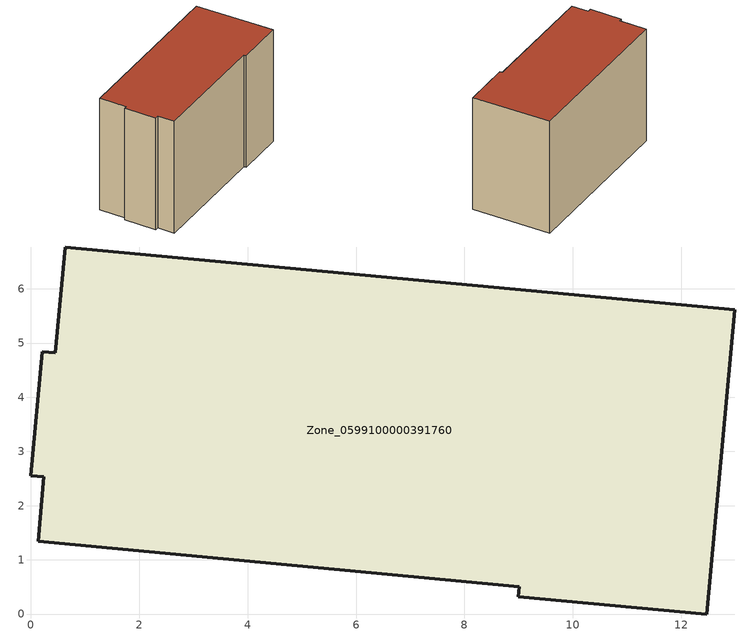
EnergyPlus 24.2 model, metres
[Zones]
Zone_0599100000391760
 floor ground (C_G): 12.47,0 8.99,0.32 9.01,0.51 0.13,1.34 0.24,2.53 0,2.55 0.21,4.84 0.45,4.82 0.63,6.77 12.99,5.61 z0
 wall outside (C_F): 0,2.55 0.24,2.53 0.13,1.34 9.01,0.51 8.99,0.32 12.47,0 12.99,5.61 0.63,6.77 0.45,4.82 0.21,4.84 0,2.55 z0:8.47
 roof outside (C_R): 12.47,0 12.99,5.61 0.63,6.77 0.45,4.82 0.21,4.84 0,2.55 0.24,2.53 0.13,1.34 9.01,0.51 8.99,0.32 z8.47
[BUILDING]
Pand.0599100000391760: North Axis=0; Terrain=City; Loads Convergence Tolerance Value=0.04; Temperature Convergence Tolerance Value=0.4; Solar Distribution=FullExterior; Maximum Number of Warmup Days=25; Minimum Number of Warmup Days=1
[Site:Location]
Rotterdam.The.Hague.AP_ZH_NLD Design_Conditions: Latitude=51.96; Longitude=4.45; Time Zone=1; Elevation=-4.5
[SITE:GROUNDTEMPERATURE:BUILDINGSURFACE]
18, 18, 18, 18, 18, 18, 18, 18, 18, 18, 18, 18
[MATERIAL] Thermal Absorptance=0.9; Solar Absorptance=0.7; Visible Absorptance=0.7
Name | Roughness | Thickness | Conductivity | Density | Specific Heat
G.TI.1992-2005 | MediumSmooth | 0.15 | 0.06 | 540 | 1210
F.TI.1992-2005 | Rough | 0.3 | 0.12 | 1920 | 840
R.TI.1992-2005 | MediumRough | 0.2 | 0.08 | 1500 | 1000
[CONSTRUCTION]
C_G: G.TI.1992-2005
C_F: F.TI.1992-2005
C_R: R.TI.1992-2005
[ZONE]
Zone_0599100000391760: Type=1; Multiplier=1; Ceiling Height=Autocalculate; Volume=Autocalculate; Floor Area=autocalculate; Part of Total Floor Area=Yes
[ZONEINFILTRATION:DESIGNFLOWRATE]
Infil_Zone_0599100000391760: Zone or ZoneList or Space or SpaceList=Zone_0599100000391760; Schedule=AlwaysOn; Design Flow Rate Calculation Method=Flow/Area; Flow Rate per Floor Area=0.0015; Constant Term Coefficient=1; Temperature Term Coefficient=0; Velocity Term Coefficient=0; Velocity Squared Term Coefficient=0
[HVACTEMPLATE:ZONE:IDEALLOADSAIRSYSTEM]
Zone_0599100000391760: Maximum Heating Supply Air Temperature=50; Minimum Cooling Supply Air Temperature=13; Maximum Heating Supply Air Humidity Ratio=0.0156; Minimum Cooling Supply Air Humidity Ratio=0.0077; Heating Limit=NoLimit; Cooling Limit=NoLimit; Dehumidification Control Type=ConstantSensibleHeatRatio; Cooling Sensible Heat Ratio=0.7; Dehumidification Setpoint=60; Humidification Control Type=None; Humidification Setpoint=30; Outdoor Air Method=None; Outdoor Air Flow Rate per Person=0.00944; Outdoor Air Flow Rate per Zone Floor Area=0; Outdoor Air Flow Rate per Zone=0; Demand Controlled Ventilation Type=None; Outdoor Air Economizer Type=NoEconomizer; Heat Recovery Type=None; Sensible Heat Recovery Effectiveness=0.7; Latent Heat Recovery Effectiveness=0.65
[ZONECONTROL:THERMOSTAT]
ThermostatControl_Zone_0599100000391760: Zone or ZoneList=Zone_0599100000391760; Control Type Schedule=DualSetpointControlType; Control 1=Thermostat_Zone_0599100000391760; Temperature Difference Between Cutout And Setpoint=0
[THERMOSTATSETPOINT:DUALSETPOINT]
Thermostat_Zone_0599100000391760: Heating Setpoint Temperature Schedule=HeatingSetpoint_Zone_0599100000391760; Cooling Setpoint Temperature Schedule=CoolingSetpoint_Zone_0599100000391760
[SCHEDULE:COMPACT]
HeatingSetpoint_Zone_0599100000391760: Through: 12/31, For: AllDays, Until: 24:00, 21
CoolingSetpoint_Zone_0599100000391760: Through: 12/31, For: AllDays, Until: 24:00, 24
DualSetpointControlType: Through: 12/31, For: AllDays, Until: 24:00, 4
AlwaysOn: Through: 12/31, For: AllDays, Until: 24:00, 1
